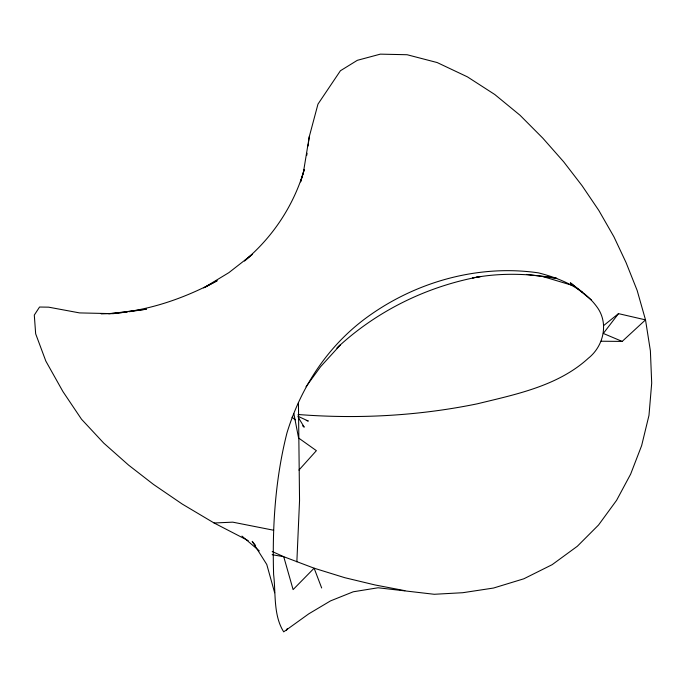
<?xml version="1.0" encoding="UTF-8"?>
<svg xmlns="http://www.w3.org/2000/svg" width="686" height="686" viewBox="0 0 686 686"><rect width="100%" height="100%" fill="white"/><g stroke="black" fill="none" stroke-linecap="round" stroke-linejoin="round"><path stroke-width="1.03" d="M298.041 414.49C357.912 419.18 418.477 415.896 477.336 403.805C516.043 394.33 558.018 386.012 588.339 358.238C603.063 346.601 608.714 324.718 598.063 308.529C584.549 288.583 561.054 278.593 538.476 272.874C480.38 264.419 419.815 280.634 371.812 313.888C330.198 342.434 301.634 384.915 286.988 432.832C275.232 479.017 272.171 527.011 273.62 574.516C275.909 593.433 273.165 615.153 283.704 631.857L308.743 613.859L330.541 600.885L353.247 591.786L378.055 587.773L434.229 594.282L462.75 592.713L493.534 588.039L523.847 578.787L552.136 564.681L577.355 546.245L598.535 525.022L616.585 500.334L630.657 474.095L641.642 445.608L648.982 415.356L651.7 383.054L650.388 350.838L645.509 319.873L637.14 290.401L626.018 262.489L613.936 236.816L598.827 210.456L582.097 185.743L563.678 161.81L542.84 138.178L519.979 115.205L494.726 94.471L467.398 76.849L437.179 62.555L407.107 54.734L380.353 54.143L357.329 60.317L340.41 70.752L317.97 104.118L309.266 136.711L303.366 172.572L300.64 181.713M296.858 561.86L299.55 500.463L298.436 402.793M306.771 155.31L307.054 153.244M308.023 146.015L308.297 143.949M308.571 141.882L309.266 136.711M304.232 169.605L303.366 172.572C292.733 206.975 272.162 237.665 244.559 260.74M300.597 181.799L304.19 169.682M286.534 630.254L287.297 628.548M306.016 386.758L320.551 366.736L340.41 344.895L338.198 346.833M618.489 313.639L603.32 333.447L622.176 341.414L645.509 319.873L618.489 313.639L603.663 325.558M298.925 470.09L316.383 450.668L298.582 437.994L293.848 413.598M244.602 260.972L252.328 254.343L228.867 272.651L203.648 287.931M336.852 348.059C376.665 310.912 427.164 286.165 480.689 276.501L476.641 277.144M205.457 287.108L217.188 280.694C181.524 299.919 141.925 313.142 101.151 313.862M472.585 277.787L474.609 277.461M125.084 312.327L127.116 312.027M129.148 311.727L146.427 309.189L108.791 313.828M472.714 277.941C500.548 272.574 528.94 273.517 556.749 278.336L526.522 274.417M122.074 312.662L113.044 313.665L79.585 312.91L48.637 307.165L39.548 307.036L34.3 315.088L35.663 333.799L45.833 361.085L62.923 391.552L81.505 419.223L103.766 443.13L128.574 465.099L153.484 484.427L182.287 504.09L214.092 522.998L248.212 540.637M214.092 522.998L232.743 522.157L273.645 530.235M601.193 341.225L622.176 341.414M272.162 554.708L283.73 556.698L314.119 568.197L344.784 577.698L375.002 584.952L404.894 590.672M542.549 276.467L571.352 285.084M306.29 420.449L308.306 421.058L297.733 416.153M272.205 551.51L283.73 556.698L293.102 589.608L314.119 568.197L321.674 587.988M582.543 292.236L570.375 282.812L575.262 286.817M292.004 417.199L295.263 419.858M302.603 425.826L304.232 427.155L298.273 417.388M576.892 288.146L591.538 300.134M241.969 536.109L259.282 550.884M255.578 545.473L252.199 541.348L266.768 564.475L274.657 592.764"/></g></svg>
